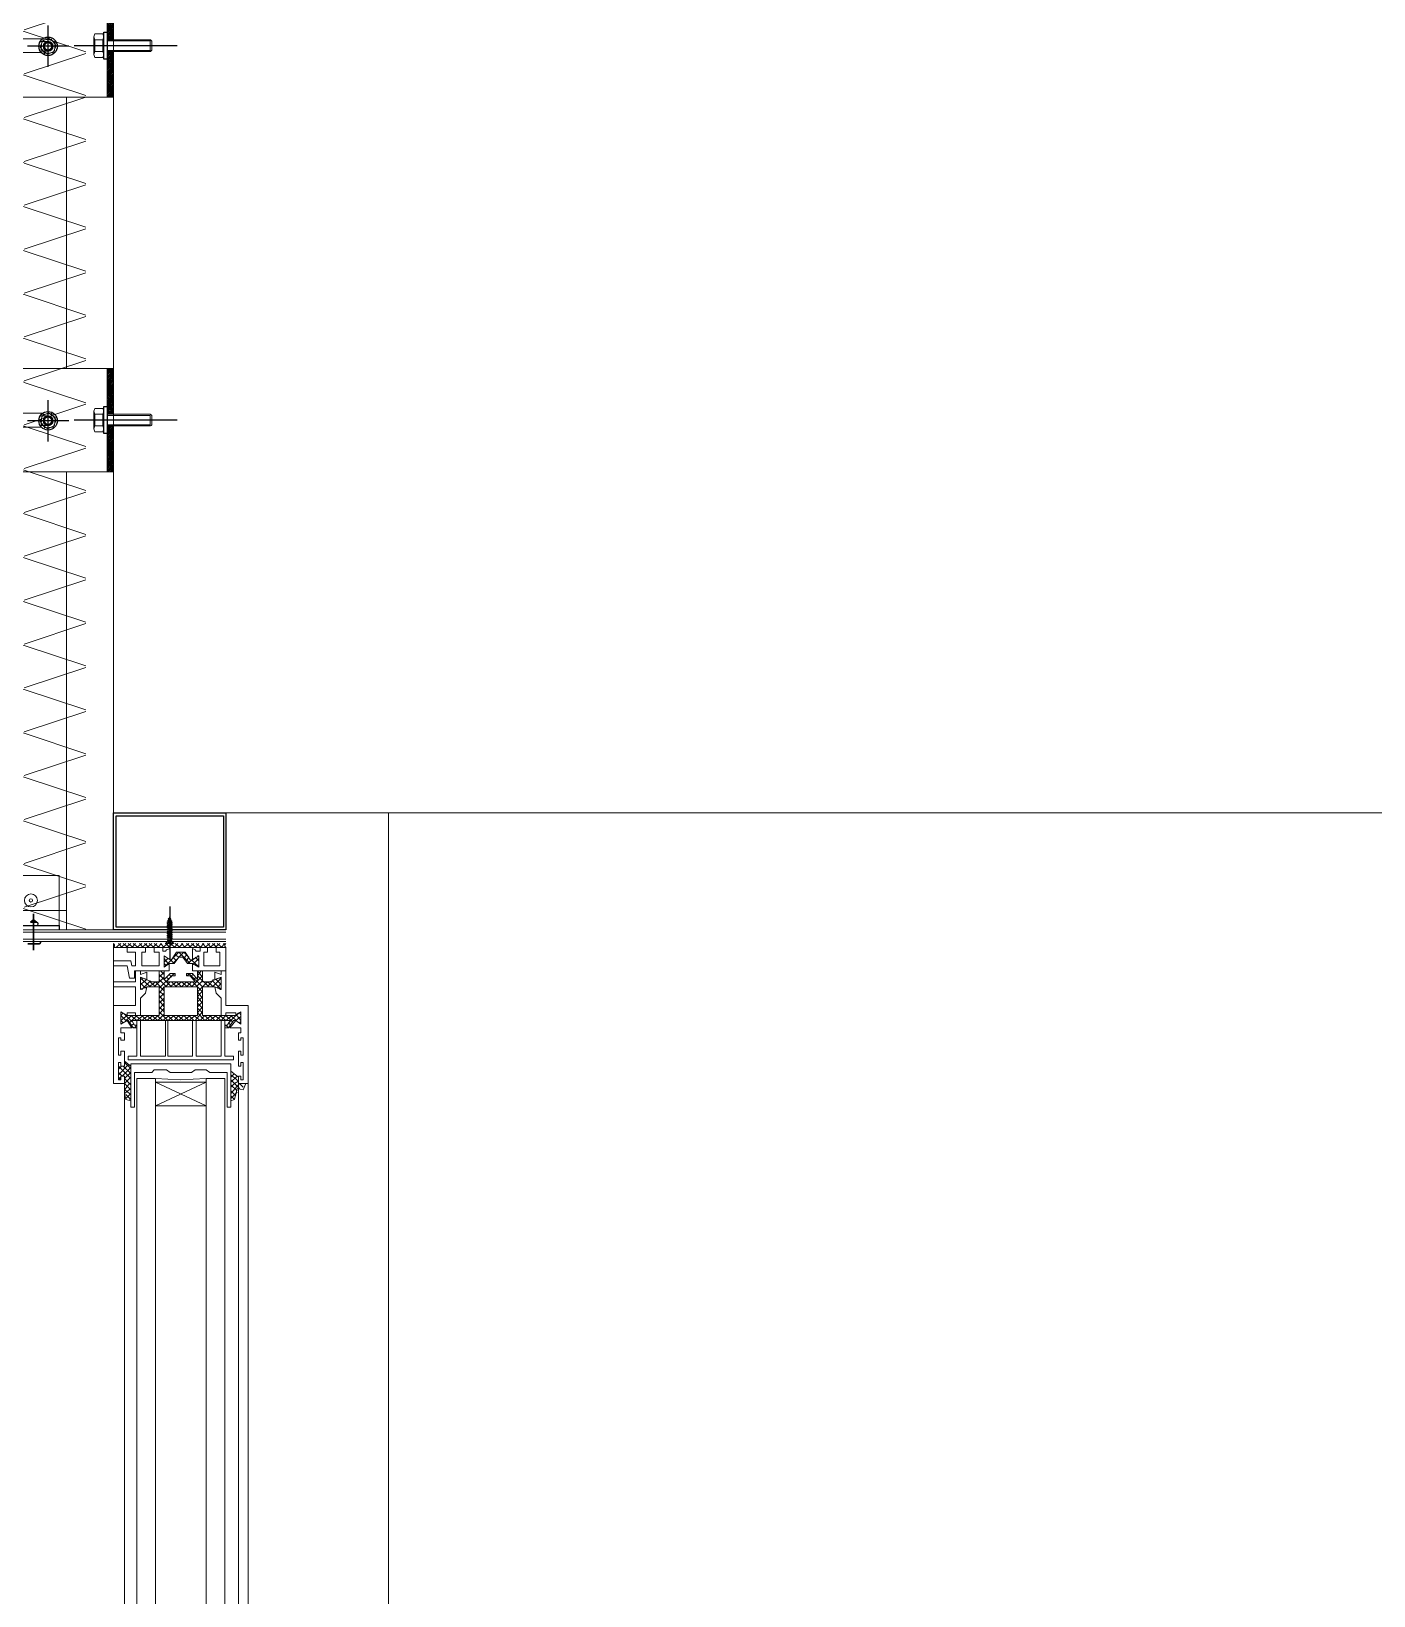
# Model space of a CAD drawing. Header units: metres. Extents: x -175 to 101, y -7 to 93.
# Drawn here: x 22.59 to 23.164, y 19.825 to 20.494 of the extents above; entities that cross this region are included whole.
import ezdxf

# ---------------------------------------------------------------- set-up
doc = ezdxf.new("R2010")
doc.units = ezdxf.units.M
for name, color, linetype, lineweight, transparency in [('DC_AISLAMIENTO', 14, 'Continuous', 9, 0.3), ('DC_SOMBREADO', 252, 'Continuous', 9, 0.4), ('DC_TRANSPARENTE', 251, 'Continuous', 9, 0.4)]:
    doc.layers.add(name, color=color, linetype=linetype, lineweight=lineweight, transparency=transparency)
doc.layers.add('DC_LINEA', color=251, linetype='Continuous', lineweight=9)

# ---------------------------------------------------------------- blocks, each defined once
blk = doc.blocks.new('vvent')
at = {"layer": 'DC_LINEA', "color": 7, "lineweight": 0}
for p, q in [((-6233.75833, 2494.73429), (-6233.75833, 2492.98049)), ((-6233.75039, 2492.98049), (-6233.75039, 2494.73429)), ((-6233.7287, 2494.73429), (-6233.7287, 2492.98049)), ((-6233.72076, 2492.98049), (-6233.72076, 2494.73429)), ((-6233.75833, 2492.98049), (-6233.75833, 2492.92334)), ((-6233.75039, 2492.92334), (-6233.75039, 2492.98049)), ((-6233.7287, 2492.98049), (-6233.7287, 2492.92334)), ((-6233.72076, 2492.92334), (-6233.72076, 2492.98049)), ((-6233.76838, 2492.89213), (-6233.76838, 2492.92546)), ((-6233.75833, 2492.92334), (-6233.75039, 2492.92334)), ((-6233.7287, 2492.92334), (-6233.72076, 2492.92334)), ((-6233.75886, 2492.89213), (-6233.76838, 2492.89213)), ((-6233.75886, 2492.88419), (-6233.75886, 2492.89213)), ((-6233.76838, 2492.88419), (-6233.75886, 2492.88419))]:
    blk.add_line(p, q, dxfattribs=at)
at = {"layer": 'DC_LINEA', "linetype": 'Continuous'}
blk.add_line((-6233.76838, 2492.89213), (-6233.76838, 2492.86567), dxfattribs=at)
at = {"layer": 'DC_LINEA', "color": 8, "lineweight": 0, "true_color": 0x767676}
for points in [[(-6233.76362, 2492.92546), (-6233.76362, 2492.98049), (-6233.76362, 2494.73429)], [(-6233.71494, 2492.92546), (-6233.71494, 2492.98049), (-6233.71494, 2494.73429)], [(-6233.71071, 2492.92546), (-6233.71071, 2492.98049), (-6233.71071, 2494.73429)], [(-6233.76097, 2492.93287), (-6233.76309, 2492.93234), (-6233.76367, 2492.92973)], [(-6233.71811, 2492.93287), (-6233.71653, 2492.93234), (-6233.71547, 2492.92758), (-6233.71282, 2492.92811), (-6233.71177, 2492.92546)], [(-6233.7287, 2492.92334), (-6233.73981, 2492.92387), (-6233.75039, 2492.92334)], [(-6233.71494, 2492.92282), (-6233.71811, 2492.92017)], [(-6233.76097, 2492.91805), (-6233.76362, 2492.91585)], [(-6233.7488, 2492.87731), (-6233.7488, 2492.88207), (-6233.75198, 2492.88207), (-6233.75674, 2492.87996), (-6233.75674, 2492.88525), (-6233.75409, 2492.88419), (-6233.7488, 2492.88419), (-6233.7488, 2492.89636), (-6233.76256, 2492.89636), (-6233.7652, 2492.89477), (-6233.7652, 2492.90006), (-6233.76256, 2492.89848), (-6233.76203, 2492.89848), (-6233.75991, 2492.90165), (-6233.75833, 2492.90165), (-6233.75833, 2492.90059), (-6233.75938, 2492.90059), (-6233.76044, 2492.89848), (-6233.71811, 2492.89848), (-6233.7197, 2492.90059), (-6233.72076, 2492.90059), (-6233.72076, 2492.90165), (-6233.71917, 2492.90165), (-6233.71706, 2492.89848), (-6233.716, 2492.89848), (-6233.71388, 2492.90006), (-6233.71388, 2492.89477), (-6233.716, 2492.89636), (-6233.73028, 2492.89636), (-6233.73028, 2492.88419), (-6233.72499, 2492.88419), (-6233.72235, 2492.88525), (-6233.72235, 2492.87996), (-6233.72711, 2492.88207), (-6233.73028, 2492.88207), (-6233.73028, 2492.87731)], [(-6233.76256, 2492.89636), (-6233.7652, 2492.89477), (-6233.7652, 2492.90006), (-6233.76256, 2492.89848)], [(-6233.716, 2492.89636), (-6233.71388, 2492.89477), (-6233.71388, 2492.90006), (-6233.716, 2492.89848)], [(-6233.75409, 2492.88102), (-6233.75674, 2492.87996), (-6233.75674, 2492.88525), (-6233.75409, 2492.88419)], [(-6233.7324, 2492.87731), (-6233.7324, 2492.88102), (-6233.73452, 2492.87837), (-6233.73716, 2492.87837), (-6233.73716, 2492.87943), (-6233.73558, 2492.87943), (-6233.73346, 2492.88207), (-6233.74563, 2492.88207), (-6233.74351, 2492.87943), (-6233.74192, 2492.87943), (-6233.74192, 2492.87837), (-6233.74404, 2492.87837), (-6233.74669, 2492.88102), (-6233.74669, 2492.87731)], [(-6233.72499, 2492.88102), (-6233.72235, 2492.87996), (-6233.72235, 2492.88525), (-6233.72499, 2492.88419)], [(-6233.73452, 2492.87414), (-6233.73663, 2492.87414), (-6233.73875, 2492.87149), (-6233.73928, 2492.87149), (-6233.74034, 2492.87149), (-6233.74245, 2492.87414), (-6233.74457, 2492.87414)], [(-6233.76838, 2492.86567), (-6233.76785, 2492.8662), (-6233.76785, 2492.86673), (-6233.76838, 2492.86726), (-6233.72023, 2492.86726), (-6233.72076, 2492.86673), (-6233.72076, 2492.8662), (-6233.72023, 2492.86567)], [(-6233.73452, 2492.87255), (-6233.73558, 2492.87255), (-6233.73769, 2492.86938), (-6233.73928, 2492.86938), (-6233.7414, 2492.86938), (-6233.74351, 2492.87255), (-6233.74404, 2492.87255)]]:
    blk.add_lwpolyline(points, dxfattribs=at)
at = {"layer": 'DC_LINEA', "color": 7, "lineweight": 0}
for points in [[(-6233.73505, 2492.9207), (-6233.73346, 2492.91964), (-6233.7287, 2492.91964), (-6233.72711, 2492.9207), (-6233.7197, 2492.9207), (-6233.7197, 2492.93551), (-6233.71811, 2492.93551), (-6233.71811, 2492.917), (-6233.76097, 2492.917), (-6233.76097, 2492.93551), (-6233.75938, 2492.93551), (-6233.75938, 2492.9207), (-6233.75198, 2492.9207), (-6233.75092, 2492.91964), (-6233.74563, 2492.91964), (-6233.74404, 2492.9207)], [(-6233.72446, 2492.86726), (-6233.72446, 2492.86938), (-6233.72288, 2492.86938), (-6233.72288, 2492.8752), (-6233.72976, 2492.8752), (-6233.72976, 2492.86938), (-6233.72817, 2492.86938), (-6233.72817, 2492.86726), (-6233.73134, 2492.86726), (-6233.73134, 2492.86885), (-6233.73293, 2492.86885), (-6233.73346, 2492.86832), (-6233.73452, 2492.86779), (-6233.73452, 2492.87255), (-6233.73187, 2492.87096), (-6233.73187, 2492.87573), (-6233.73452, 2492.87414), (-6233.73452, 2492.87731), (-6233.72023, 2492.87731), (-6233.72023, 2492.86726)]]:
    blk.add_lwpolyline(points, close=True, dxfattribs=at)
at = {"layer": 'DC_LINEA', "color": 8, "lineweight": 0, "true_color": 0x767676}
for points in [[(-6233.7287, 2492.92493), (-6233.75039, 2492.92493), (-6233.7287, 2492.93498), (-6233.75039, 2492.93498)], [(-6233.73928, 2492.88419), (-6233.7324, 2492.88419), (-6233.7324, 2492.89636), (-6233.74669, 2492.89636), (-6233.74669, 2492.88419)]]:
    blk.add_lwpolyline(points, close=True, dxfattribs=at)
at = {"layer": 'DC_LINEA', "color": 8, "lineweight": 5, "true_color": 0x767676}
for points in [[(-6233.76097, 2492.93022), (-6233.76362, 2492.92802)], [(-6233.76362, 2492.92969), (-6233.76097, 2492.92758)], [(-6233.76097, 2492.92811), (-6233.76362, 2492.92546)], [(-6233.76362, 2492.92811), (-6233.7615, 2492.92546), (-6233.76097, 2492.92546)], [(-6233.76097, 2492.93234), (-6233.76309, 2492.93022)], [(-6233.76309, 2492.93181), (-6233.76097, 2492.92969)], [(-6233.7615, 2492.93234), (-6233.76097, 2492.93181)], [(-6233.71653, 2492.93234), (-6233.71811, 2492.93075)], [(-6233.71811, 2492.93181), (-6233.71547, 2492.92916)], [(-6233.716, 2492.93075), (-6233.71811, 2492.92864)], [(-6233.71282, 2492.92705), (-6233.71441, 2492.92546), (-6233.71811, 2492.92969)], [(-6233.71547, 2492.92864), (-6233.71811, 2492.92599)], [(-6233.71441, 2492.92758), (-6233.71811, 2492.92387)], [(-6233.71811, 2492.92705), (-6233.71653, 2492.92546), (-6233.71494, 2492.9244), (-6233.71811, 2492.92176)], [(-6233.7652, 2492.92387), (-6233.76626, 2492.92282)], [(-6233.76626, 2492.92387), (-6233.7652, 2492.92282)], [(-6233.76097, 2492.92334), (-6233.76626, 2492.91805)], [(-6233.76468, 2492.92229), (-6233.76626, 2492.9207)], [(-6233.76626, 2492.92176), (-6233.76203, 2492.91752)], [(-6233.76468, 2492.92229), (-6233.76097, 2492.91858)], [(-6233.76097, 2492.92123), (-6233.76415, 2492.91805)], [(-6233.76097, 2492.92599), (-6233.7615, 2492.92546), (-6233.76362, 2492.92334)], [(-6233.76362, 2492.92546), (-6233.76097, 2492.92282)], [(-6233.76362, 2492.92334), (-6233.76097, 2492.9207)], [(-6233.71811, 2492.92493), (-6233.71547, 2492.92229)], [(-6233.71811, 2492.92282), (-6233.71653, 2492.92123)], [(-6233.71811, 2492.9207), (-6233.71811, 2492.92017)], [(-6233.76626, 2492.91932), (-6233.76485, 2492.91805)], [(-6233.76097, 2492.91911), (-6233.76362, 2492.91647)], [(-6233.76362, 2492.91694), (-6233.76309, 2492.91647)], [(-6233.76415, 2492.89953), (-6233.7652, 2492.89848), (-6233.76256, 2492.89636)], [(-6233.7615, 2492.89953), (-6233.75833, 2492.89636)], [(-6233.75833, 2492.90112), (-6233.75833, 2492.90059), (-6233.75938, 2492.90165), (-6233.76044, 2492.90112)], [(-6233.76044, 2492.90059), (-6233.75991, 2492.90006)], [(-6233.71917, 2492.90165), (-6233.72023, 2492.90059), (-6233.72076, 2492.90112)], [(-6233.71811, 2492.90059), (-6233.71917, 2492.89953), (-6233.71494, 2492.8953)], [(-6233.71441, 2492.89953), (-6233.71388, 2492.89901)], [(-6233.76044, 2492.89636), (-6233.76309, 2492.89848), (-6233.7652, 2492.89636), (-6233.76415, 2492.8953)], [(-6233.76044, 2492.89901), (-6233.76362, 2492.89583)], [(-6233.75568, 2492.89636), (-6233.75833, 2492.89848), (-6233.76097, 2492.89636)], [(-6233.75356, 2492.89636), (-6233.75621, 2492.89848), (-6233.75886, 2492.89636)], [(-6233.75145, 2492.89636), (-6233.75409, 2492.89848), (-6233.75621, 2492.89636)], [(-6233.74933, 2492.89636), (-6233.75145, 2492.89848), (-6233.75409, 2492.89636)], [(-6233.74669, 2492.89583), (-6233.74933, 2492.89848), (-6233.75198, 2492.89636)], [(-6233.74457, 2492.89636), (-6233.74722, 2492.89848), (-6233.74986, 2492.89636)], [(-6233.74245, 2492.89636), (-6233.7451, 2492.89848), (-6233.7488, 2492.89477)], [(-6233.7488, 2492.89583), (-6233.74669, 2492.89319)], [(-6233.74669, 2492.89477), (-6233.7488, 2492.89266)], [(-6233.7488, 2492.89371), (-6233.74669, 2492.89107)], [(-6233.74669, 2492.89266), (-6233.7488, 2492.89001)], [(-6233.74298, 2492.89848), (-6233.7451, 2492.89636)], [(-6233.73346, 2492.89636), (-6233.7361, 2492.89848), (-6233.73822, 2492.89636), (-6233.74034, 2492.89848), (-6233.74298, 2492.89636)], [(-6233.74245, 2492.89848), (-6233.74034, 2492.89636)], [(-6233.73558, 2492.89636), (-6233.73822, 2492.89848), (-6233.74087, 2492.89636)], [(-6233.73399, 2492.89848), (-6233.7361, 2492.89636)], [(-6233.72446, 2492.89636), (-6233.72711, 2492.89848), (-6233.72923, 2492.89636), (-6233.73134, 2492.89848), (-6233.73399, 2492.89636)], [(-6233.73346, 2492.89848), (-6233.73028, 2492.89477)], [(-6233.72658, 2492.89636), (-6233.72923, 2492.89848), (-6233.7324, 2492.8953), (-6233.73028, 2492.89266)], [(-6233.73028, 2492.8953), (-6233.7324, 2492.89319)], [(-6233.73028, 2492.89319), (-6233.7324, 2492.89107)], [(-6233.7324, 2492.89266), (-6233.73028, 2492.89054)], [(-6233.72499, 2492.89848), (-6233.72711, 2492.89636)], [(-6233.71759, 2492.89901), (-6233.72023, 2492.89636), (-6233.72235, 2492.89848), (-6233.72499, 2492.89636)], [(-6233.72446, 2492.89848), (-6233.72235, 2492.89636)], [(-6233.71759, 2492.89636), (-6233.72023, 2492.89848), (-6233.72288, 2492.89636)], [(-6233.71547, 2492.89901), (-6233.71811, 2492.89636)], [(-6233.71388, 2492.89848), (-6233.716, 2492.89583)], [(-6233.716, 2492.89848), (-6233.71388, 2492.89689)], [(-6233.71388, 2492.89636), (-6233.71441, 2492.8953)], [(-6233.7488, 2492.89107), (-6233.74669, 2492.88895)], [(-6233.74669, 2492.89054), (-6233.7488, 2492.88789)], [(-6233.7488, 2492.88895), (-6233.74669, 2492.88684)], [(-6233.74669, 2492.88789), (-6233.7488, 2492.88578)], [(-6233.7488, 2492.88684), (-6233.74669, 2492.88419)], [(-6233.73028, 2492.88631), (-6233.73452, 2492.88207)], [(-6233.73028, 2492.89107), (-6233.7324, 2492.88842), (-6233.73028, 2492.88578)], [(-6233.7324, 2492.89054), (-6233.73028, 2492.88842)], [(-6233.72552, 2492.88419), (-6233.72817, 2492.88207), (-6233.7324, 2492.88631), (-6233.73028, 2492.88895)], [(-6233.75251, 2492.88155), (-6233.75621, 2492.88525), (-6233.75674, 2492.88472)], [(-6233.75462, 2492.88472), (-6233.75674, 2492.8826)], [(-6233.75251, 2492.88419), (-6233.75674, 2492.88049)], [(-6233.75674, 2492.88313), (-6233.75409, 2492.88102)], [(-6233.75674, 2492.88102), (-6233.75568, 2492.88049)], [(-6233.74669, 2492.88578), (-6233.75039, 2492.88207), (-6233.75304, 2492.88419)], [(-6233.75039, 2492.88419), (-6233.75304, 2492.88155)], [(-6233.75092, 2492.88419), (-6233.74669, 2492.87996)], [(-6233.7488, 2492.88472), (-6233.74245, 2492.87837)], [(-6233.74351, 2492.88419), (-6233.7488, 2492.8789)], [(-6233.74563, 2492.88419), (-6233.7488, 2492.88102)], [(-6233.7488, 2492.87996), (-6233.74669, 2492.87784)], [(-6233.74616, 2492.88419), (-6233.74404, 2492.88207)], [(-6233.74457, 2492.88102), (-6233.74563, 2492.87996)], [(-6233.74351, 2492.87996), (-6233.74457, 2492.8789)], [(-6233.73452, 2492.88419), (-6233.73716, 2492.88207), (-6233.73928, 2492.88419), (-6233.7414, 2492.88207), (-6233.74404, 2492.88419)], [(-6233.7414, 2492.88419), (-6233.74351, 2492.88207)], [(-6233.73663, 2492.88419), (-6233.73928, 2492.88207), (-6233.74192, 2492.88419)], [(-6233.73716, 2492.88419), (-6233.73505, 2492.88207)], [(-6233.73716, 2492.87943), (-6233.73558, 2492.87837)], [(-6233.73028, 2492.88419), (-6233.7361, 2492.87837)], [(-6233.73505, 2492.88419), (-6233.73028, 2492.87943)], [(-6233.73505, 2492.87996), (-6233.73452, 2492.8789)], [(-6233.73399, 2492.88102), (-6233.73293, 2492.87996)], [(-6233.73293, 2492.88419), (-6233.73028, 2492.88155)], [(-6233.72764, 2492.88419), (-6233.7324, 2492.87943), (-6233.73081, 2492.87731)], [(-6233.73028, 2492.87996), (-6233.7324, 2492.87731)], [(-6233.72817, 2492.88419), (-6233.72552, 2492.88102)], [(-6233.72288, 2492.88525), (-6233.72235, 2492.88525), (-6233.72605, 2492.88155)], [(-6233.72605, 2492.88419), (-6233.72235, 2492.88049)], [(-6233.72235, 2492.88313), (-6233.72446, 2492.88102)], [(-6233.72394, 2492.88472), (-6233.72235, 2492.8826)], [(-6233.72235, 2492.88102), (-6233.72288, 2492.88049)], [(-6233.7488, 2492.87784), (-6233.7488, 2492.87731)], [(-6233.74669, 2492.8789), (-6233.74827, 2492.87731)], [(-6233.73558, 2492.87414), (-6233.74034, 2492.86938), (-6233.74669, 2492.87573)], [(-6233.74563, 2492.8752), (-6233.74669, 2492.87414)], [(-6233.74457, 2492.87467), (-6233.74669, 2492.87202)], [(-6233.74669, 2492.87361), (-6233.7451, 2492.87202)], [(-6233.74245, 2492.87414), (-6233.74457, 2492.87202)], [(-6233.74192, 2492.8789), (-6233.74298, 2492.87837)], [(-6233.74298, 2492.87414), (-6233.74087, 2492.87202)], [(-6233.7414, 2492.87308), (-6233.74298, 2492.87149)], [(-6233.73716, 2492.87308), (-6233.7361, 2492.87149), (-6233.73822, 2492.86938), (-6233.74034, 2492.87149), (-6233.74192, 2492.87043)], [(-6233.73663, 2492.87414), (-6233.73399, 2492.87202)], [(-6233.73187, 2492.87573), (-6233.73505, 2492.87255)], [(-6233.73452, 2492.87467), (-6233.73187, 2492.87202)], [(-6233.73187, 2492.87308), (-6233.73346, 2492.87149)], [(-6233.73293, 2492.8752), (-6233.73187, 2492.87467)], [(-6233.73028, 2492.87731), (-6233.72976, 2492.87731)], [(-6233.74669, 2492.87149), (-6233.74669, 2492.87096)], [(-6233.73822, 2492.87202), (-6233.73716, 2492.87043)], [(-6233.73187, 2492.87096), (-6233.7324, 2492.87096)]]:
    blk.add_lwpolyline(points, dxfattribs=at)
at = {"layer": 'DC_LINEA', "color": 7, "lineweight": 0}
for points in [[(-6233.76838, 2492.92546), (-6233.76362, 2492.92546), (-6233.76362, 2492.92229), (-6233.76468, 2492.92229), (-6233.7652, 2492.92229), (-6233.7652, 2492.92387), (-6233.76626, 2492.92387), (-6233.76626, 2492.91647), (-6233.7652, 2492.91647), (-6233.7652, 2492.91805), (-6233.76362, 2492.91805), (-6233.76362, 2492.9117), (-6233.7652, 2492.9117), (-6233.7652, 2492.91329), (-6233.76626, 2492.91329), (-6233.76626, 2492.90588), (-6233.7652, 2492.90588), (-6233.7652, 2492.90694), (-6233.76362, 2492.90694), (-6233.76362, 2492.90377), (-6233.7652, 2492.90377), (-6233.7652, 2492.90165), (-6233.76044, 2492.90165), (-6233.76256, 2492.89848)], [(-6233.716, 2492.89848), (-6233.71864, 2492.90165), (-6233.71388, 2492.90165), (-6233.71388, 2492.90377), (-6233.71494, 2492.90377), (-6233.71494, 2492.90694), (-6233.71388, 2492.90694), (-6233.71388, 2492.90588), (-6233.71282, 2492.90588), (-6233.71282, 2492.91329), (-6233.71388, 2492.91329), (-6233.71388, 2492.9117), (-6233.71494, 2492.9117), (-6233.71494, 2492.91805), (-6233.71388, 2492.91805), (-6233.71388, 2492.91647), (-6233.71282, 2492.91647), (-6233.71282, 2492.92387), (-6233.71388, 2492.92387), (-6233.71388, 2492.92229), (-6233.71441, 2492.92229), (-6233.71494, 2492.92229), (-6233.71494, 2492.92546), (-6233.71071, 2492.92546), (-6233.71071, 2492.89213), (-6233.72023, 2492.89213), (-6233.72023, 2492.87731), (-6233.72235, 2492.87731), (-6233.72235, 2492.8789), (-6233.72499, 2492.87784), (-6233.72499, 2492.88102)], [(-6233.75833, 2492.89848), (-6233.75833, 2492.91382), (-6233.76203, 2492.91382), (-6233.76203, 2492.91541), (-6233.71706, 2492.91541), (-6233.71706, 2492.91382), (-6233.72076, 2492.91382), (-6233.72076, 2492.89848)], [(-6233.74616, 2492.89848), (-6233.74616, 2492.91382), (-6233.75674, 2492.91382), (-6233.75674, 2492.89848)], [(-6233.7451, 2492.89848), (-6233.7451, 2492.91382), (-6233.73452, 2492.91382), (-6233.73452, 2492.89848)], [(-6233.72235, 2492.89848), (-6233.72235, 2492.91382), (-6233.73293, 2492.91382), (-6233.73293, 2492.89848)], [(-6233.75409, 2492.88419), (-6233.75462, 2492.88684), (-6233.75674, 2492.88895), (-6233.75674, 2492.89636), (-6233.75886, 2492.89636), (-6233.75886, 2492.8953), (-6233.76256, 2492.8953), (-6233.76256, 2492.89636)], [(-6233.72499, 2492.88419), (-6233.72446, 2492.88684), (-6233.72235, 2492.88895), (-6233.72235, 2492.89636), (-6233.72023, 2492.89636), (-6233.72023, 2492.8953), (-6233.716, 2492.8953), (-6233.716, 2492.89636)], [(-6233.75409, 2492.88102), (-6233.75409, 2492.87784), (-6233.75674, 2492.8789), (-6233.75674, 2492.87731), (-6233.75886, 2492.87731), (-6233.75886, 2492.88207), (-6233.76838, 2492.88207)], [(-6233.76838, 2492.8752), (-6233.76256, 2492.8752), (-6233.7615, 2492.88049), (-6233.75938, 2492.88049), (-6233.75938, 2492.87731), (-6233.74457, 2492.87731), (-6233.74457, 2492.87414), (-6233.74669, 2492.87573), (-6233.74669, 2492.87096), (-6233.74404, 2492.87255), (-6233.74404, 2492.86779), (-6233.74563, 2492.86832), (-6233.74616, 2492.86885), (-6233.74722, 2492.86885), (-6233.74722, 2492.86726), (-6233.75092, 2492.86726), (-6233.75092, 2492.86938), (-6233.7488, 2492.86938), (-6233.7488, 2492.8752), (-6233.75621, 2492.8752), (-6233.75621, 2492.86938), (-6233.75462, 2492.86938), (-6233.75462, 2492.86726), (-6233.76256, 2492.86726), (-6233.76256, 2492.86938), (-6233.75886, 2492.86938), (-6233.75886, 2492.8752), (-6233.76044, 2492.8752), (-6233.76097, 2492.87308), (-6233.76838, 2492.87308)], [(-6233.74669, 2492.87731), (-6233.7488, 2492.87731)], [(-6233.73028, 2492.87731), (-6233.7324, 2492.87731)]]:
    blk.add_lwpolyline(points, dxfattribs=at)
at = {"layer": 'DC_LINEA', "color": 8, "lineweight": 5, "true_color": 0x767676}
for points in [[(-6233.7652, 2492.86567), (-6233.76732, 2492.86726)], [(-6233.76626, 2492.86567), (-6233.76468, 2492.86726)], [(-6233.76309, 2492.86567), (-6233.7652, 2492.86726)], [(-6233.76415, 2492.86567), (-6233.76203, 2492.86726)], [(-6233.76097, 2492.86567), (-6233.76309, 2492.86726)], [(-6233.76203, 2492.86567), (-6233.75991, 2492.86726)], [(-6233.75886, 2492.86567), (-6233.76044, 2492.86726)], [(-6233.75991, 2492.86567), (-6233.7578, 2492.86726)], [(-6233.75621, 2492.86567), (-6233.75833, 2492.86726)], [(-6233.75727, 2492.86567), (-6233.75568, 2492.86726)], [(-6233.75409, 2492.86567), (-6233.75621, 2492.86726)], [(-6233.75515, 2492.86567), (-6233.75304, 2492.86726)], [(-6233.75198, 2492.86567), (-6233.75409, 2492.86726)], [(-6233.75304, 2492.86567), (-6233.75092, 2492.86726)], [(-6233.74986, 2492.86567), (-6233.75145, 2492.86726)], [(-6233.75092, 2492.86567), (-6233.7488, 2492.86726)], [(-6233.74774, 2492.86567), (-6233.74933, 2492.86726)], [(-6233.74827, 2492.86567), (-6233.74669, 2492.86726)], [(-6233.7451, 2492.86567), (-6233.74722, 2492.86726)], [(-6233.74616, 2492.86567), (-6233.74404, 2492.86726)], [(-6233.74298, 2492.86567), (-6233.7451, 2492.86726)], [(-6233.74404, 2492.86567), (-6233.74192, 2492.86726)], [(-6233.74087, 2492.86567), (-6233.74245, 2492.86726)], [(-6233.74192, 2492.86567), (-6233.73981, 2492.86726)], [(-6233.73875, 2492.86567), (-6233.74034, 2492.86726)], [(-6233.73928, 2492.86567), (-6233.73769, 2492.86726)], [(-6233.7361, 2492.86567), (-6233.73822, 2492.86726)], [(-6233.73716, 2492.86567), (-6233.73505, 2492.86726)], [(-6233.73399, 2492.86567), (-6233.7361, 2492.86726)], [(-6233.73505, 2492.86567), (-6233.73293, 2492.86726)], [(-6233.73187, 2492.86567), (-6233.73346, 2492.86726)], [(-6233.73293, 2492.86567), (-6233.73081, 2492.86726)], [(-6233.72976, 2492.86567), (-6233.73134, 2492.86726)], [(-6233.73028, 2492.86567), (-6233.7287, 2492.86726)], [(-6233.72711, 2492.86567), (-6233.72923, 2492.86726)], [(-6233.72817, 2492.86567), (-6233.72658, 2492.86726)], [(-6233.72499, 2492.86567), (-6233.72711, 2492.86726)], [(-6233.72605, 2492.86567), (-6233.72394, 2492.86726)], [(-6233.72288, 2492.86567), (-6233.72499, 2492.86726)], [(-6233.72394, 2492.86567), (-6233.72182, 2492.86726)], [(-6233.72076, 2492.86567), (-6233.72235, 2492.86726)], [(-6233.72129, 2492.86567), (-6233.72076, 2492.8662)]]:
    blk.add_lwpolyline(points, close=True, dxfattribs=at)
at = {"layer": 'DC_LINEA', "lineweight": 25}
for points in [[(-6233.76838, 2492.80981), (-6233.72023, 2492.80981), (-6233.72023, 2492.85981), (-6233.76838, 2492.85981)], [(-6233.76714, 2492.81105), (-6233.72125, 2492.81105), (-6233.72125, 2492.85863), (-6233.76714, 2492.85863)]]:
    blk.add_lwpolyline(points, close=True, dxfattribs=at)
at = {"layer": 'DC_TRANSPARENTE', "lineweight": 25}
for points in [[(-6233.74431, 2492.84975), (-6233.74431, 2492.87181)], [(-6233.74352, 2492.86436), (-6233.74352, 2492.86437), (-6233.74352, 2492.86439), (-6233.74352, 2492.8644), (-6233.74352, 2492.86442), (-6233.74352, 2492.86444), (-6233.74351, 2492.86445), (-6233.74351, 2492.86447), (-6233.74351, 2492.86448), (-6233.74351, 2492.8645), (-6233.7435, 2492.86451), (-6233.7435, 2492.86453), (-6233.74349, 2492.86454), (-6233.74349, 2492.86456), (-6233.74348, 2492.86457), (-6233.74348, 2492.86459), (-6233.74347, 2492.8646), (-6233.74347, 2492.86462), (-6233.74346, 2492.86463), (-6233.74345, 2492.86465), (-6233.74345, 2492.86466), (-6233.74344, 2492.86468), (-6233.74343, 2492.86469), (-6233.74342, 2492.8647), (-6233.74341, 2492.86472), (-6233.7434, 2492.86473), (-6233.74339, 2492.86474), (-6233.74338, 2492.86475), (-6233.74338, 2492.86477), (-6233.74336, 2492.86478), (-6233.74335, 2492.86479), (-6233.74334, 2492.8648), (-6233.74333, 2492.86481), (-6233.74272, 2492.86543), (-6233.74272, 2492.86563), (-6233.74589, 2492.86563), (-6233.74589, 2492.86543), (-6233.74528, 2492.86481), (-6233.74527, 2492.8648), (-6233.74526, 2492.86479), (-6233.74525, 2492.86478), (-6233.74524, 2492.86477), (-6233.74523, 2492.86475), (-6233.74522, 2492.86474), (-6233.74521, 2492.86473), (-6233.7452, 2492.86472), (-6233.74519, 2492.8647), (-6233.74518, 2492.86469), (-6233.74517, 2492.86468), (-6233.74517, 2492.86466), (-6233.74516, 2492.86465), (-6233.74515, 2492.86463), (-6233.74514, 2492.86462), (-6233.74514, 2492.8646), (-6233.74513, 2492.86459), (-6233.74513, 2492.86457), (-6233.74512, 2492.86456), (-6233.74512, 2492.86454), (-6233.74511, 2492.86453), (-6233.74511, 2492.86451), (-6233.74511, 2492.8645), (-6233.7451, 2492.86448), (-6233.7451, 2492.86447), (-6233.7451, 2492.86445), (-6233.74509, 2492.86444), (-6233.74509, 2492.86442), (-6233.74509, 2492.8644), (-6233.74509, 2492.86439), (-6233.74509, 2492.86437), (-6233.74509, 2492.86436), (-6233.74352, 2492.86436), (-6233.74352, 2492.86361)], [(-6233.74324, 2492.86333), (-6233.74362, 2492.86323), (-6233.74476, 2492.86309), (-6233.74541, 2492.86296)], [(-6233.74324, 2492.86253), (-6233.74362, 2492.86243), (-6233.74476, 2492.86229), (-6233.74541, 2492.86216)], [(-6233.74324, 2492.86173), (-6233.74362, 2492.86163), (-6233.74476, 2492.86149), (-6233.74541, 2492.86136)], [(-6233.74324, 2492.86093), (-6233.74362, 2492.86084), (-6233.74476, 2492.8607), (-6233.74541, 2492.86057)], [(-6233.74324, 2492.8601), (-6233.74362, 2492.86), (-6233.74476, 2492.85986), (-6233.74541, 2492.85973)], [(-6233.74324, 2492.85929), (-6233.74362, 2492.8592), (-6233.74476, 2492.85905), (-6233.74541, 2492.85893)], [(-6233.74509, 2492.86307), (-6233.74509, 2492.86436)], [(-6233.74509, 2492.86227), (-6233.74509, 2492.86269)], [(-6233.74509, 2492.86147), (-6233.74509, 2492.86189)], [(-6233.74509, 2492.86068), (-6233.74509, 2492.86109)], [(-6233.74509, 2492.85984), (-6233.74509, 2492.86029)], [(-6233.74509, 2492.85904), (-6233.74509, 2492.85945)], [(-6233.74352, 2492.86281), (-6233.74352, 2492.86323)], [(-6233.74352, 2492.86201), (-6233.74352, 2492.86243)], [(-6233.74352, 2492.86122), (-6233.74352, 2492.86163)], [(-6233.74352, 2492.86038), (-6233.74352, 2492.86084)], [(-6233.74352, 2492.85957), (-6233.74352, 2492.86)], [(-6233.74352, 2492.85873), (-6233.74352, 2492.85919)], [(-6233.74324, 2492.85844), (-6233.74362, 2492.85835), (-6233.74476, 2492.85821), (-6233.74541, 2492.85808)], [(-6233.74324, 2492.85764), (-6233.74362, 2492.85754), (-6233.74476, 2492.8574), (-6233.74541, 2492.85728)], [(-6233.74324, 2492.85683), (-6233.74362, 2492.85674), (-6233.74476, 2492.8566), (-6233.74541, 2492.85647)], [(-6233.74335, 2492.85602), (-6233.74373, 2492.85593), (-6233.74453, 2492.85586), (-6233.74516, 2492.85573)], [(-6233.74509, 2492.85819), (-6233.74509, 2492.85865)], [(-6233.74509, 2492.85739), (-6233.74509, 2492.8578)], [(-6233.74508, 2492.85659), (-6233.74509, 2492.85668), (-6233.74509, 2492.857)], [(-6233.74485, 2492.85584), (-6233.74498, 2492.85622)], [(-6233.74462, 2492.85513), (-6233.74475, 2492.85551)], [(-6233.74401, 2492.85508), (-6233.74431, 2492.85416), (-6233.74454, 2492.85489)], [(-6233.74391, 2492.85537), (-6233.74375, 2492.85588)], [(-6233.74362, 2492.85626), (-6233.74355, 2492.85648), (-6233.74352, 2492.85668), (-6233.74352, 2492.85673)], [(-6233.74352, 2492.85792), (-6233.74352, 2492.85835)], [(-6233.74352, 2492.85712), (-6233.74352, 2492.85754)]]:
    blk.add_lwpolyline(points, dxfattribs=at)
at = {"layer": 'DC_TRANSPARENTE', "lineweight": 15}
for points in [[(-6233.74272, 2492.86543), (-6233.74589, 2492.86543)], [(-6233.74543, 2492.86563), (-6233.7454, 2492.86563)], [(-6233.7445, 2492.86563), (-6233.74543, 2492.86563), (-6233.74519, 2492.86558), (-6233.7445, 2492.86489)], [(-6233.74517, 2492.86558), (-6233.7454, 2492.86563), (-6233.74448, 2492.86563), (-6233.74448, 2492.86489), (-6233.7445, 2492.86489), (-6233.74455, 2492.86558)], [(-6233.74333, 2492.86481), (-6233.74528, 2492.86481)], [(-6233.74345, 2492.86558), (-6233.74413, 2492.86489), (-6233.74411, 2492.86489), (-6233.74448, 2492.86489), (-6233.74516, 2492.86558), (-6233.74519, 2492.86558)], [(-6233.74457, 2492.86563), (-6233.7442, 2492.86563), (-6233.74419, 2492.86558), (-6233.74413, 2492.86489), (-6233.7445, 2492.86489), (-6233.7445, 2492.86563), (-6233.74457, 2492.86563), (-6233.74455, 2492.86558), (-6233.74419, 2492.86558)], [(-6233.74448, 2492.86563), (-6233.74441, 2492.86563), (-6233.74443, 2492.86558), (-6233.74448, 2492.86489)], [(-6233.74443, 2492.86558), (-6233.74406, 2492.86558)], [(-6233.74441, 2492.86563), (-6233.74404, 2492.86563), (-6233.74406, 2492.86558), (-6233.74411, 2492.86489), (-6233.74411, 2492.86563), (-6233.74404, 2492.86563)], [(-6233.74413, 2492.86563), (-6233.7442, 2492.86563)], [(-6233.74319, 2492.86563), (-6233.74321, 2492.86563), (-6233.74413, 2492.86563), (-6233.74413, 2492.86489)], [(-6233.74411, 2492.86489), (-6233.74342, 2492.86558), (-6233.74345, 2492.86558), (-6233.74321, 2492.86563)], [(-6233.74342, 2492.86558), (-6233.74319, 2492.86563), (-6233.74411, 2492.86563)]]:
    blk.add_lwpolyline(points, dxfattribs=at)
at = {"layer": 'DC_TRANSPARENTE', "lineweight": 25}
for points in [[(-6233.74352, 2492.86361), (-6233.74541, 2492.86296), (-6233.74509, 2492.86269), (-6233.74324, 2492.86333)], [(-6233.74352, 2492.86281), (-6233.74541, 2492.86216), (-6233.74509, 2492.86189), (-6233.74324, 2492.86253)], [(-6233.74352, 2492.86201), (-6233.74541, 2492.86136), (-6233.74509, 2492.86109), (-6233.74324, 2492.86173)], [(-6233.74352, 2492.86122), (-6233.74541, 2492.86057), (-6233.74509, 2492.86029), (-6233.74324, 2492.86093)], [(-6233.74352, 2492.86038), (-6233.74541, 2492.85973), (-6233.74509, 2492.85945), (-6233.74324, 2492.8601)], [(-6233.74352, 2492.85957), (-6233.74541, 2492.85893), (-6233.74509, 2492.85865), (-6233.74324, 2492.85929)], [(-6233.74352, 2492.85873), (-6233.74541, 2492.85808), (-6233.74509, 2492.8578), (-6233.74324, 2492.85844)], [(-6233.74352, 2492.85792), (-6233.74541, 2492.85728), (-6233.74509, 2492.857), (-6233.74324, 2492.85764)], [(-6233.74352, 2492.85712), (-6233.74541, 2492.85647), (-6233.74498, 2492.85622), (-6233.74324, 2492.85683)], [(-6233.74362, 2492.85626), (-6233.74516, 2492.85573), (-6233.74475, 2492.85551), (-6233.74335, 2492.85602)]]:
    blk.add_lwpolyline(points, close=True, dxfattribs=at)
at = {"layer": 'DC_TRANSPARENTE', "lineweight": 5}
blk.add_lwpolyline([(-6233.74494, 2492.85502), (-6233.74494, 2492.85502), (-6233.74494, 2492.85502), (-6233.74493, 2492.85502), (-6233.7449, 2492.85503), (-6233.74478, 2492.85507), (-6233.74442, 2492.85519), (-6233.74407, 2492.85531), (-6233.74395, 2492.85535), (-6233.74392, 2492.85537), (-6233.74391, 2492.85537), (-6233.7439, 2492.85537), (-6233.7439, 2492.85537), (-6233.7439, 2492.85537), (-6233.7439, 2492.85537), (-6233.7439, 2492.85537), (-6233.74389, 2492.85536), (-6233.74386, 2492.85534), (-6233.74378, 2492.85528), (-6233.7437, 2492.85523), (-6233.74367, 2492.85521), (-6233.74366, 2492.8552), (-6233.74366, 2492.8552), (-6233.74366, 2492.8552), (-6233.74366, 2492.8552), (-6233.74366, 2492.8552), (-6233.74367, 2492.85519), (-6233.7437, 2492.85518), (-6233.7438, 2492.85515), (-6233.7441, 2492.85504), (-6233.74441, 2492.85493), (-6233.74451, 2492.8549), (-6233.74454, 2492.85489), (-6233.74455, 2492.85489), (-6233.74455, 2492.85489), (-6233.74455, 2492.85489), (-6233.74456, 2492.85489), (-6233.74457, 2492.85489), (-6233.74461, 2492.85491), (-6233.74475, 2492.85495), (-6233.74488, 2492.855), (-6233.74493, 2492.85501), (-6233.74494, 2492.85502), (-6233.74494, 2492.85502), (-6233.74494, 2492.85502), (-6233.74494, 2492.85502), (-6233.74494, 2492.85502), (-6233.74492, 2492.85502), (-6233.74488, 2492.85503), (-6233.74473, 2492.85507), (-6233.74459, 2492.8551), (-6233.74454, 2492.85511), (-6233.74453, 2492.85511), (-6233.74452, 2492.85511), (-6233.74452, 2492.85511), (-6233.74452, 2492.85511), (-6233.74452, 2492.85511), (-6233.74451, 2492.85512), (-6233.74448, 2492.85512), (-6233.74439, 2492.85513), (-6233.7443, 2492.85515), (-6233.74427, 2492.85515), (-6233.74426, 2492.85516), (-6233.74426, 2492.85516), (-6233.74426, 2492.85516), (-6233.74426, 2492.85516), (-6233.74426, 2492.85516), (-6233.74425, 2492.85516), (-6233.74423, 2492.85516), (-6233.74416, 2492.85516), (-6233.74396, 2492.85518), (-6233.74375, 2492.85519), (-6233.74368, 2492.8552), (-6233.74366, 2492.8552), (-6233.74366, 2492.8552), (-6233.74366, 2492.8552), (-6233.74366, 2492.8552)], dxfattribs=at)
blk = doc.blocks.new('AISLM1')
at = {"layer": 'DC_AISLAMIENTO'}
for p, q in [((-6235.4396, 2491.6798), (-6235.4187, 2491.7432)), ((-6235.4171, 2491.7432), (-6235.3962, 2491.6798))]:
    blk.add_line(p, q, dxfattribs=at)
blk.add_arc((-6235.4404, 2491.749), 0.0225, 345, 90, dxfattribs=at)
blk = doc.blocks.new('55')
at = {"layer": 'DC_SOMBREADO', "linetype": 'Continuous', "true_color": 0x000000, "transparency": 33554495}
h = blk.add_hatch(dxfattribs=at)
h.set_pattern_fill('BRASS', color=18, scale=0.0001, angle=47)
h.set_pattern_definition([(47, (-0.0002911, 0), (-0.00046440960053, 0.00043306895864), []), (47, (-0.0005233, 0.00021653), (-0.00046440960053, 0.00043306895864), [0.0003175, -0.00015875])])
h.paths.add_polyline_path([(-6233.99715, 2492.7041), (-6233.99979, 2492.7041), (-6233.99979, 2492.68455), (-6233.99979, 2492.68455), (-6233.99978, 2492.68455), (-6233.99974, 2492.68455), (-6233.99959, 2492.68455), (-6233.99901, 2492.68455), (-6233.99715, 2492.68455)])
h.paths.add_polyline_path([(-6233.99715, 2492.67954), (-6233.99901, 2492.67954), (-6233.99959, 2492.67954), (-6233.99979, 2492.67954), (-6233.99979, 2492.67627), (-6233.99979, 2492.65998), (-6233.99715, 2492.65998)])
at = {"layer": 'DC_LINEA', "lineweight": 15}
for points in [[(-6233.99979, 2492.7041), (-6234.04715, 2492.7041), (-6234.04715, 2492.65998), (-6233.99979, 2492.65998)], [(-6234.04538, 2492.7041), (-6234.04538, 2492.65998)], [(-6233.99715, 2492.65998), (-6233.99979, 2492.65998), (-6233.99979, 2492.7041), (-6233.99715, 2492.7041)], [(-6233.99715, 2492.65998), (-6233.99715, 2492.7041)], [(-6234.0278, 2492.68383), (-6234.02809, 2492.68035), (-6234.02522, 2492.67835), (-6234.02233, 2492.67972), (-6234.02204, 2492.6832)], [(-6234.02491, 2492.68519), (-6234.0278, 2492.68383)], [(-6234.02204, 2492.6832), (-6234.02491, 2492.68519)]]:
    blk.add_lwpolyline(points, dxfattribs=at)
at = {"layer": 'DC_LINEA', "lineweight": 25}
for points in [[(-6234.02507, 2492.67296), (-6234.02506, 2492.6906)], [(-6234.02507, 2492.67573), (-6234.02506, 2492.68784)], [(-6234.01624, 2492.68178), (-6234.03389, 2492.68178)], [(-6233.96986, 2492.68204), (-6234.01398, 2492.68204)]]:
    blk.add_lwpolyline(points, dxfattribs=at)
at = {"layer": 'DC_LINEA', "lineweight": 5}
for points in [[(-6234.00164, 2492.67954), (-6234.00164, 2492.67954), (-6234.00515, 2492.67954), (-6234.00515, 2492.67954), (-6234.00515, 2492.67954), (-6234.00515, 2492.68455), (-6234.00515, 2492.68455), (-6234.00515, 2492.68455), (-6234.00164, 2492.68455), (-6234.00164, 2492.68455), (-6234.00121, 2492.68581), (-6234.00121, 2492.68581), (-6234.00121, 2492.68581), (-6234.00164, 2492.68707), (-6234.00164, 2492.68707), (-6234.00515, 2492.68707), (-6234.00515, 2492.68707), (-6234.00515, 2492.68707), (-6234.00558, 2492.68581), (-6234.00515, 2492.68455), (-6234.00515, 2492.68455)], [(-6234.00515, 2492.67954), (-6234.00515, 2492.67954), (-6234.00558, 2492.67828), (-6234.00558, 2492.67828), (-6234.00558, 2492.68581), (-6234.00558, 2492.68581)], [(-6234.00558, 2492.67828), (-6234.00515, 2492.67702), (-6234.00515, 2492.67702), (-6234.00515, 2492.67702), (-6234.00164, 2492.67702), (-6234.00164, 2492.67702), (-6234.00164, 2492.67702), (-6234.00121, 2492.67828), (-6234.00121, 2492.67828), (-6234.00121, 2492.67828), (-6234.00164, 2492.67954), (-6234.00164, 2492.67954), (-6234.00164, 2492.68455), (-6234.00164, 2492.68455)], [(-6233.99979, 2492.68455), (-6233.99979, 2492.68455), (-6233.99978, 2492.68455), (-6233.99974, 2492.68455), (-6233.99959, 2492.68455), (-6233.99901, 2492.68455), (-6233.99692, 2492.68455), (-6233.99061, 2492.68455), (-6233.9843, 2492.68455), (-6233.98222, 2492.68455), (-6233.98163, 2492.68455), (-6233.98148, 2492.68455), (-6233.98144, 2492.68455), (-6233.98143, 2492.68455), (-6233.98143, 2492.68455), (-6233.98143, 2492.68455), (-6233.98143, 2492.68455), (-6233.98142, 2492.68455), (-6233.98139, 2492.68453), (-6233.98131, 2492.68448), (-6233.98106, 2492.6843), (-6233.9808, 2492.68413), (-6233.98072, 2492.68408), (-6233.9807, 2492.68406), (-6233.98069, 2492.68406), (-6233.98069, 2492.68406), (-6233.98069, 2492.68406), (-6233.98069, 2492.68406), (-6233.98069, 2492.68405), (-6233.98069, 2492.68405), (-6233.98069, 2492.68401), (-6233.98069, 2492.68388), (-6233.98069, 2492.68343), (-6233.98069, 2492.68204), (-6233.98069, 2492.68066), (-6233.98069, 2492.6802), (-6233.98069, 2492.68008), (-6233.98069, 2492.68004), (-6233.98069, 2492.68003), (-6233.98069, 2492.68003), (-6233.98069, 2492.68003), (-6233.98069, 2492.68003), (-6233.98069, 2492.68003), (-6233.9807, 2492.68003), (-6233.98072, 2492.68001), (-6233.9808, 2492.67995), (-6233.98106, 2492.67978), (-6233.98131, 2492.67961), (-6233.98139, 2492.67956), (-6233.98142, 2492.67954), (-6233.98143, 2492.67954), (-6233.98143, 2492.67954), (-6233.98143, 2492.67954), (-6233.98143, 2492.67954), (-6233.98144, 2492.67954), (-6233.98148, 2492.67954), (-6233.98163, 2492.67954), (-6233.98222, 2492.67954), (-6233.9843, 2492.67954), (-6233.99061, 2492.67954), (-6233.99692, 2492.67954), (-6233.99901, 2492.67954), (-6233.99959, 2492.67954), (-6233.99974, 2492.67954), (-6233.99978, 2492.67954), (-6233.99979, 2492.67954), (-6233.99979, 2492.67954)], [(-6233.99979, 2492.68406), (-6233.99979, 2492.68406), (-6233.99978, 2492.68406), (-6233.99974, 2492.68406), (-6233.99959, 2492.68406), (-6233.99901, 2492.68406), (-6233.99692, 2492.68406), (-6233.99061, 2492.68406), (-6233.9843, 2492.68406), (-6233.98222, 2492.68406), (-6233.98163, 2492.68406), (-6233.98148, 2492.68406), (-6233.98144, 2492.68406), (-6233.98143, 2492.68406), (-6233.98143, 2492.68406), (-6233.98143, 2492.68406), (-6233.98143, 2492.68405), (-6233.98143, 2492.68405), (-6233.98143, 2492.68401), (-6233.98143, 2492.68388), (-6233.98143, 2492.68343), (-6233.98143, 2492.68204), (-6233.98143, 2492.68066), (-6233.98143, 2492.6802), (-6233.98143, 2492.68008), (-6233.98143, 2492.68004), (-6233.98143, 2492.68003), (-6233.98143, 2492.68003), (-6233.98143, 2492.68003), (-6233.98144, 2492.68003), (-6233.98148, 2492.68003), (-6233.98163, 2492.68003), (-6233.98222, 2492.68003), (-6233.9843, 2492.68003), (-6233.99061, 2492.68003), (-6233.99692, 2492.68003), (-6233.99901, 2492.68003), (-6233.99959, 2492.68003), (-6233.99974, 2492.68003), (-6233.99978, 2492.68003), (-6233.99979, 2492.68003), (-6233.99979, 2492.68003)]]:
    blk.add_lwpolyline(points, dxfattribs=at)
at = {"layer": 'DC_LINEA', "lineweight": 25}
blk.add_lwpolyline([(-6233.99979, 2492.68782), (-6233.99979, 2492.67627), (-6234.00121, 2492.67627), (-6234.00121, 2492.67627), (-6234.00121, 2492.68781), (-6234.00121, 2492.68782)], close=True, dxfattribs=at)
at = {"layer": 'DC_LINEA', "lineweight": 0}
for points in [[(-6234.02796, 2492.67908), (-6234.03832, 2492.67908), (-6234.03843, 2492.67908), (-6234.03853, 2492.67909), (-6234.03863, 2492.6791), (-6234.03874, 2492.67911), (-6234.03884, 2492.67913), (-6234.03894, 2492.67915), (-6234.03904, 2492.67917), (-6234.03914, 2492.6792), (-6234.03924, 2492.67923), (-6234.03934, 2492.67926), (-6234.03943, 2492.6793), (-6234.03953, 2492.67934), (-6234.03962, 2492.67938), (-6234.03971, 2492.67943), (-6234.0398, 2492.67948), (-6234.03989, 2492.67953), (-6234.03998, 2492.67959), (-6234.04006, 2492.67965), (-6234.04014, 2492.67971), (-6234.04022, 2492.67977), (-6234.0403, 2492.67984), (-6234.04038, 2492.67991), (-6234.04045, 2492.67998), (-6234.04052, 2492.68006), (-6234.04059, 2492.68014), (-6234.04065, 2492.68022), (-6234.04072, 2492.6803), (-6234.04077, 2492.68039), (-6234.04083, 2492.68047), (-6234.04088, 2492.68056), (-6234.04093, 2492.68065), (-6234.04098, 2492.68074), (-6234.04102, 2492.68084), (-6234.04106, 2492.68093), (-6234.0411, 2492.68103), (-6234.04114, 2492.68112), (-6234.04117, 2492.68122), (-6234.04119, 2492.68132), (-6234.04122, 2492.68142), (-6234.04124, 2492.68152), (-6234.04125, 2492.68163), (-6234.04126, 2492.68173), (-6234.04127, 2492.68183), (-6234.04128, 2492.68193), (-6234.04128, 2492.68204), (-6234.04128, 2492.68214), (-6234.04127, 2492.68224), (-6234.04126, 2492.68235), (-6234.04125, 2492.68245), (-6234.04124, 2492.68255), (-6234.04122, 2492.68265), (-6234.04119, 2492.68275), (-6234.04117, 2492.68285), (-6234.04114, 2492.68295), (-6234.0411, 2492.68305), (-6234.04106, 2492.68315), (-6234.04102, 2492.68324), (-6234.04098, 2492.68333), (-6234.04093, 2492.68343), (-6234.04088, 2492.68352), (-6234.04083, 2492.6836), (-6234.04077, 2492.68369), (-6234.04072, 2492.68378), (-6234.04065, 2492.68386), (-6234.04059, 2492.68394), (-6234.04052, 2492.68401), (-6234.04045, 2492.68409), (-6234.04038, 2492.68416), (-6234.0403, 2492.68423), (-6234.04022, 2492.6843), (-6234.04014, 2492.68437), (-6234.04006, 2492.68443), (-6234.03998, 2492.68449), (-6234.03989, 2492.68454), (-6234.0398, 2492.6846), (-6234.03971, 2492.68465), (-6234.03962, 2492.68469), (-6234.03953, 2492.68474), (-6234.03943, 2492.68478), (-6234.03934, 2492.68482), (-6234.03924, 2492.68485), (-6234.03914, 2492.68488), (-6234.03904, 2492.68491), (-6234.03894, 2492.68493), (-6234.03884, 2492.68495), (-6234.03874, 2492.68496), (-6234.03863, 2492.68498), (-6234.03853, 2492.68499), (-6234.03843, 2492.68499), (-6234.03832, 2492.68499), (-6234.02738, 2492.68499)], [(-6234.02847, 2492.68381), (-6234.0278, 2492.68381), (-6234.02507, 2492.68381), (-6234.025, 2492.68381), (-6234.02493, 2492.6838), (-6234.02486, 2492.6838), (-6234.02479, 2492.68379), (-6234.02472, 2492.68378), (-6234.02465, 2492.68377), (-6234.02458, 2492.68375), (-6234.02451, 2492.68373), (-6234.02445, 2492.68371), (-6234.02438, 2492.68369), (-6234.02431, 2492.68367), (-6234.02425, 2492.68364), (-6234.02419, 2492.68361), (-6234.02412, 2492.68358), (-6234.02406, 2492.68354), (-6234.024, 2492.68351), (-6234.02394, 2492.68347), (-6234.02389, 2492.68343), (-6234.02383, 2492.68339), (-6234.02377, 2492.68335), (-6234.02372, 2492.6833), (-6234.02367, 2492.68325), (-6234.02362, 2492.6832), (-6234.02357, 2492.68315), (-6234.02352, 2492.6831), (-6234.02348, 2492.68305), (-6234.02344, 2492.68299), (-6234.0234, 2492.68293), (-6234.02336, 2492.68288), (-6234.02332, 2492.68282), (-6234.02329, 2492.68275), (-6234.02325, 2492.68269), (-6234.02322, 2492.68263), (-6234.0232, 2492.68257), (-6234.02317, 2492.6825), (-6234.02315, 2492.68243), (-6234.02312, 2492.68237), (-6234.02311, 2492.6823), (-6234.02309, 2492.68223), (-6234.02307, 2492.68216), (-6234.02306, 2492.6821), (-6234.02305, 2492.68203), (-6234.02305, 2492.68196), (-6234.02304, 2492.68189), (-6234.02304, 2492.68182), (-6234.02304, 2492.68175), (-6234.02304, 2492.68168), (-6234.02305, 2492.68161), (-6234.02305, 2492.68154), (-6234.02306, 2492.68147), (-6234.02307, 2492.6814), (-6234.02309, 2492.68133), (-6234.02311, 2492.68126), (-6234.02312, 2492.68119), (-6234.02315, 2492.68113), (-6234.02317, 2492.68106), (-6234.0232, 2492.681), (-6234.02322, 2492.68093), (-6234.02325, 2492.68087), (-6234.02329, 2492.68081), (-6234.02332, 2492.68075), (-6234.02336, 2492.68069), (-6234.0234, 2492.68063), (-6234.02344, 2492.68057), (-6234.02348, 2492.68052), (-6234.02352, 2492.68046), (-6234.02357, 2492.68041), (-6234.02362, 2492.68036), (-6234.02367, 2492.68031), (-6234.02372, 2492.68026), (-6234.02377, 2492.68022), (-6234.02383, 2492.68017), (-6234.02389, 2492.68013), (-6234.02394, 2492.68009), (-6234.024, 2492.68005), (-6234.02406, 2492.68002), (-6234.02412, 2492.67999), (-6234.02419, 2492.67995), (-6234.02425, 2492.67992), (-6234.02431, 2492.6799), (-6234.02438, 2492.67987), (-6234.02445, 2492.67985), (-6234.02451, 2492.67983), (-6234.02458, 2492.67981), (-6234.02465, 2492.6798), (-6234.02472, 2492.67978), (-6234.02479, 2492.67977), (-6234.02486, 2492.67976), (-6234.02493, 2492.67976), (-6234.025, 2492.67975), (-6234.02507, 2492.67975), (-6234.02723, 2492.67975), (-6234.02847, 2492.67975)], [(-6233.99744, 2492.68499), (-6233.99979, 2492.68499)], [(-6233.99744, 2492.67908), (-6233.99979, 2492.67908)]]:
    blk.add_lwpolyline(points, dxfattribs=at)
blk.add_lwpolyline([(-6234.02643, 2492.67873), (-6234.02848, 2492.68156), (-6234.02718, 2492.68447), (-6234.0237, 2492.68484), (-6234.02165, 2492.68201), (-6234.02295, 2492.67909)], close=True, dxfattribs=at)
at = {"layer": 'DC_LINEA', "lineweight": 25}
blk.add_circle((-6234.02507, 2492.68178), 0.00396, dxfattribs=at)
at = {"layer": 'DC_LINEA', "lineweight": 0}
for radius in [0.00212, 0.002]:
    blk.add_circle((-6234.02507, 2492.68178), radius, dxfattribs=at)
at = {"layer": 'DC_LINEA', "lineweight": 15}
for radius in [0.00182, 0.00151]:
    blk.add_circle((-6234.02507, 2492.68178), radius, dxfattribs=at)
blk = doc.blocks.new('envolvente1')
at = {"layer": 'DC_LINEA', "linetype": 'Continuous'}
for p, q in [((-6233.81838, 2492.60877), (-6233.81838, 2492.80977)), ((-6233.83838, 2492.64871), (-6233.83838, 2492.76465)), ((-6233.83838, 2492.40877), (-6233.83838, 2492.6046)), ((-6233.83838, 2492.41707), (-6233.86838, 2492.41707)), ((-6233.77023, 2492.40877), (-6234.386, 2492.40877)), ((-6233.77023, 2492.40777), (-6234.386, 2492.40777)), ((-6233.77023, 2492.40477), (-6234.386, 2492.40477)), ((-6233.77023, 2492.40377), (-6234.386, 2492.40377))]:
    blk.add_line(p, q, dxfattribs=at)
at = {"layer": 'DC_LINEA', "lineweight": 25}
blk.add_line((-6233.84155, 2492.41062), (-6233.84155, 2492.40877), dxfattribs=at)
for points in [[(-6233.85124, 2492.4121), (-6233.8525, 2492.41305), (-6233.8538, 2492.4121)], [(-6233.85124, 2492.4121), (-6233.8525, 2492.41305), (-6233.8538, 2492.4121)], [(-6233.85124, 2492.41207), (-6233.8538, 2492.41207)], [(-6233.8525, 2492.4001), (-6233.8525, 2492.41558)], [(-6233.85001, 2492.40288), (-6233.85503, 2492.40288)], [(-6233.84959, 2492.4033), (-6233.84959, 2492.40377)]]:
    blk.add_lwpolyline(points, close=True, dxfattribs=at)
blk.add_lwpolyline([(-6233.86521, 2492.41062), (-6233.84155, 2492.41062)], dxfattribs=at)
blk.add_lwpolyline([(-6233.85001, 2492.40288, 0.413075), (-6233.84959, 2492.4033, -0.413075)], format="xyb", close=True, dxfattribs=at)
blk.add_arc((-6233.85125, 2492.41134), 0.000725, 270.18233, 89.76354, dxfattribs=at)
blk.add_arc((-6233.85125, 2492.41134), 0.000725, 270.18233, 89.76354, dxfattribs=at)
at = {"layer": 'DC_TRANSPARENTE', "transparency": 33554508}
blk.add_lwpolyline([(-6233.86521, 2492.432), (-6233.84155, 2492.432), (-6233.84155, 2492.41062)], dxfattribs=at)
for radius in [0.00278, 0.000695]:
    blk.add_circle((-6233.85364, 2492.42138), radius, dxfattribs=at)
at = {"layer": 'DC_AISLAMIENTO', "linetype": 'Continuous', "xscale": 0.416666425886738, "yscale": 0.416666425886738, "zscale": 0.416666425886738, "rotation": 90}
for p in [(-5195.63085, 5090.88243), (-5195.63085, 5090.86368), (-5195.63085, 5090.84493), (-5195.63085, 5090.82618), (-5195.63085, 5090.80743), (-5195.63085, 5090.78868), (-5195.63085, 5090.76993), (-5195.63085, 5090.75118), (-5195.63085, 5090.73243), (-5195.63085, 5090.71368), (-5195.63085, 5090.69493), (-5195.63085, 5090.67618), (-5195.63085, 5090.65743), (-5195.63085, 5090.63868), (-5195.63085, 5090.61993), (-5195.63085, 5090.60118), (-5195.63085, 5090.58243), (-5195.63085, 5090.56368), (-5195.63085, 5090.54493), (-5195.63085, 5090.52618), (-5195.63085, 5090.50743)]:
    blk.add_blockref('AISLM1', p, dxfattribs=at)
at = {"layer": 'DC_LINEA', "linetype": 'Continuous'}
for p in [(0.17877, 0.10467), (0.17877, -0.05538)]:
    blk.add_blockref('55', p, dxfattribs=at)

msp = doc.modelspace()

# ---------------------------------------------------------------- linework, layer by layer
at = {"layer": 'DC_LINEA'}
msp.add_line((22.62547, 20.15958), (22.62547, 20.50958), dxfattribs=at)
at = {"layer": 'DC_LINEA', "linetype": 'Continuous'}
msp.add_line((28.92547, 20.15958), (22.62547, 20.15958), dxfattribs=at)
at = {"layer": 'DC_TRANSPARENTE', "linetype": 'Continuous'}
msp.add_lwpolyline([(24.36547, 19.31058), (24.36547, 16.43101), (22.74314, 16.43101), (22.74314, 20.15958), (22.74314, 20.15958)], dxfattribs=at)

# ---------------------------------------------------------------- block references
at = {"layer": 'DC_LINEA', "linetype": 'Continuous'}
msp.add_blockref('envolvente1', (6256.44385, -2472.29918), dxfattribs=at)
at = {"layer": 'DC_LINEA', "linetype": 'Continuous', "xscale": -1, "rotation": 180}
msp.add_blockref('vvent', (6256.39385, 2512.9694), dxfattribs=at)

doc.saveas('drawing.dxf')
